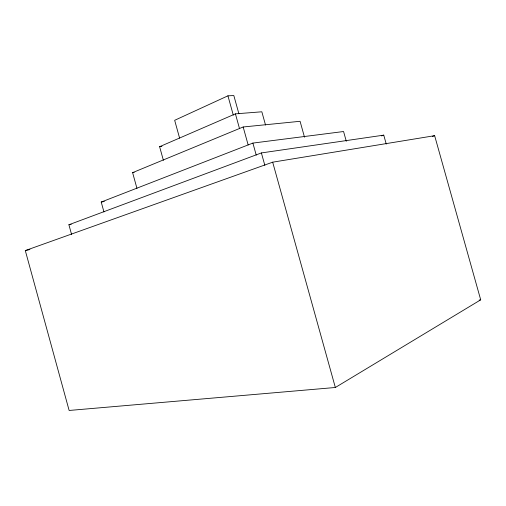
<?xml version="1.0" encoding="UTF-8"?>
<svg xmlns="http://www.w3.org/2000/svg" width="506" height="506" viewBox="0 0 506 506"><rect width="100%" height="100%" fill="white"/><g stroke="black" fill="none" stroke-linecap="round" stroke-linejoin="round"><path stroke-width="0.76" d="M335.345 387.488L480.7 299.83L434.641 135.684L272.677 162.179L25.3 250.571L69.132 410.461L335.345 387.488L272.677 162.179M238.902 113.818L233.823 95.539L227.934 95.83L174.665 120.301L179.605 138.151M163.381 160.301L159.611 146.683L235.423 113.856L261.842 111.794L265.524 125.033M136.949 188.358L132.61 172.635L243.165 126.981L300.077 121.295L304.504 137.196M103.951 211.951L101.219 202.046L252.892 143.084L343.574 131.522L346.294 141.275M71.624 234.651L68.905 224.753L261.387 152.932L383.757 135.14L386.255 144.077M381.518 135.912L383.757 135.14M432.396 136.418L434.641 135.684M25.3 250.571L29.917 249.553M68.905 224.753L71.226 224.291M101.219 202.046L104.331 201.489M479.138 300.071L480.7 299.83M132.61 172.635L134.179 172.407M159.611 146.683L161.92 146.417M261.387 152.932L264.834 165.329M252.892 143.084L256.238 155.14M243.165 126.981L248.161 144.963M235.423 113.856L239.521 128.613M227.934 95.83L233.298 115.147"/></g></svg>
